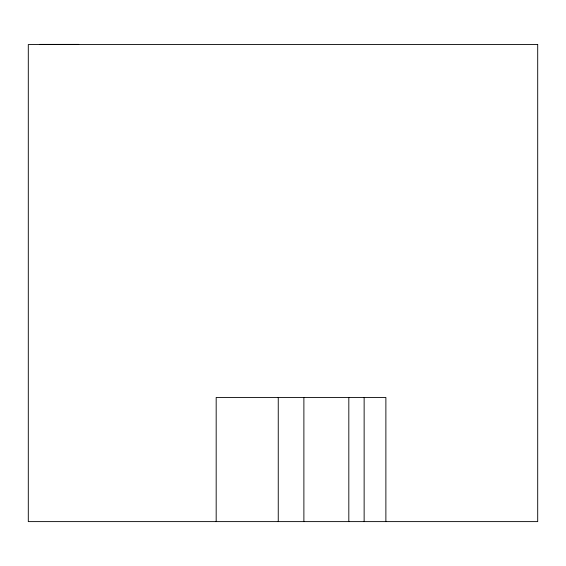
<?xml version="1.0" encoding="UTF-8"?>
<svg xmlns="http://www.w3.org/2000/svg" width="566" height="566" viewBox="0 0 566 566"><rect width="100%" height="100%" fill="white"/><g stroke="black" fill="none" stroke-linecap="round" stroke-linejoin="round"><path stroke-width="0.85" d="M39.754 44.389L78.745 44.389M385.878 521.611L385.878 397.459L216.177 397.459L216.177 521.611M364.136 397.459L364.136 521.611M348.819 397.459L348.819 521.611M303.885 397.459L303.885 521.611M278.253 397.459L278.253 521.611M537.7 44.551L28.3 44.551L28.3 521.611L537.7 521.611L537.7 44.551"/></g></svg>
